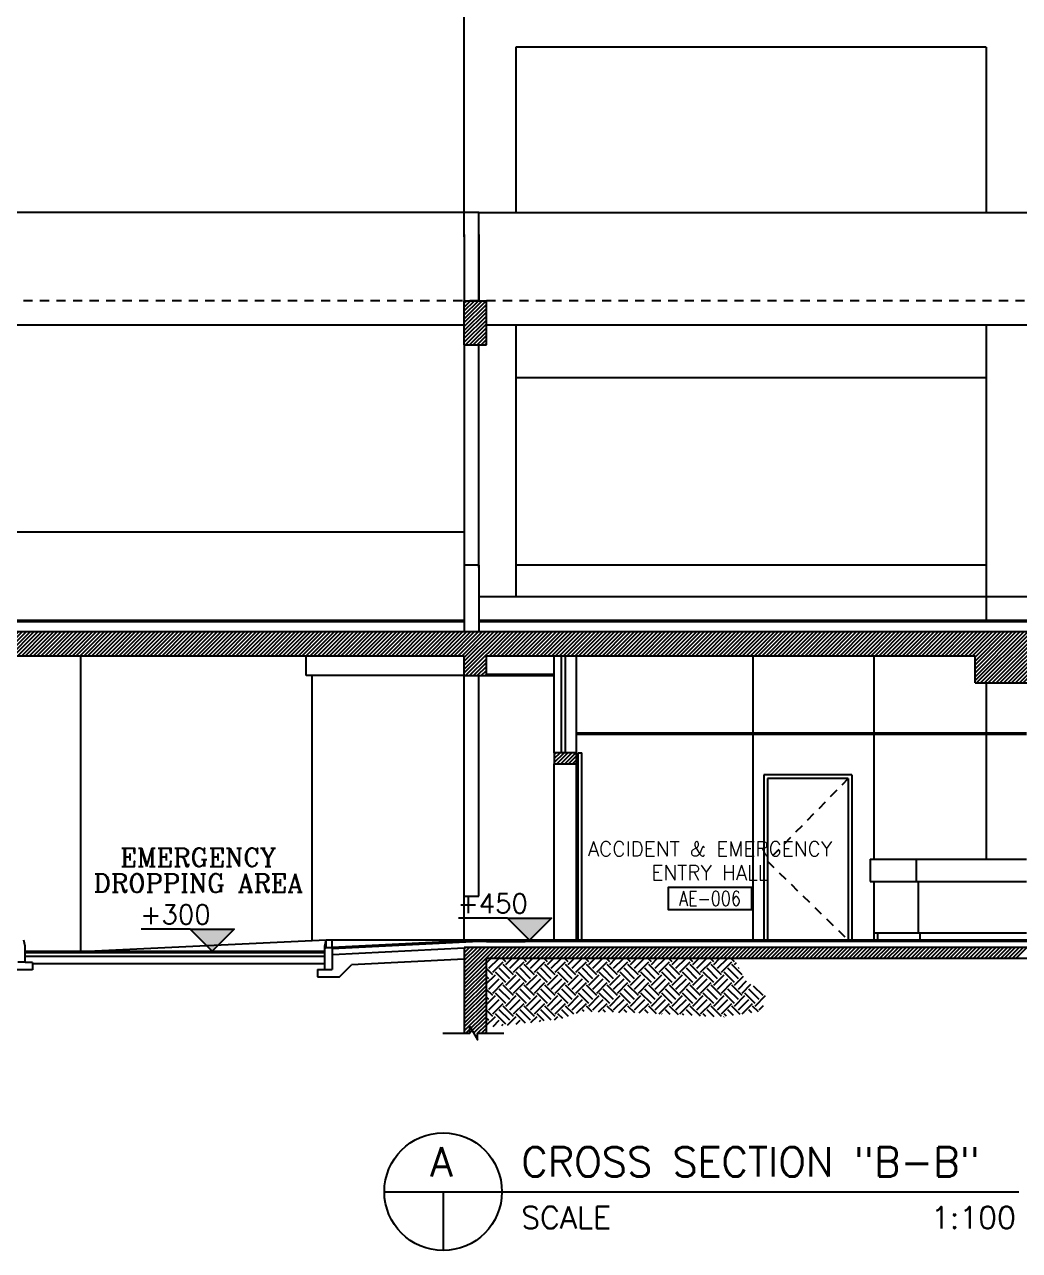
# Model space of a CAD drawing. Extents: x 417680.1 to 417774.5, y 43453.2 to 43484.7.
# Drawn here: x 417691.45 to 417704.99, y 43453.89 to 43470.57 of the extents above; entities that cross this region are included whole.
import ezdxf
from ezdxf.enums import TextEntityAlignment as Align

# ---------------------------------------------------------------- set-up
doc = ezdxf.new("R2010")
doc.units = 0
doc.header["$MEASUREMENT"] = 0
doc.linetypes.add('HIDDEN2', pattern=[0.1875, 0.125, -0.0625])
doc.layers.get('0').update_dxf_attribs({"color": 4, "linetype": 'CONTINUOUS'})
for name, color, linetype in [('BORDER', 4, 'CONTINUOUS'), ('CELING', 1, 'CONTINUOUS'), ('COL', 2, 'CONTINUOUS'), ('COUNTER', 5, 'CONTINUOUS'), ('CURB', 11, 'CONTINUOUS'), ('DIM-OUT', 4, 'CONTINUOUS'), ('DOOR', 7, 'CONTINUOUS'), ('EL', 2, 'CONTINUOUS'), ('EL-LEVS', 4, 'CONTINUOUS'), ('EL-LEVT', 4, 'CONTINUOUS'), ('HAT', 11, 'CONTINUOUS'), ('Hatch', 11, 'CONTINUOUS'), ('RM-BOX', 2, 'CONTINUOUS'), ('RM-NAME', 2, 'CONTINUOUS'), ('RM-NO', 2, 'CONTINUOUS'), ('STR', 4, 'CONTINUOUS'), ('TITLE', 1, 'CONTINUOUS'), ('WALL', 2, 'CONTINUOUS')]:
    doc.layers.add(name, color=color, linetype=linetype)
doc.styles.add('ROMANC', font='romanc', dxfattribs={"height": 0.1})
doc.styles.add('ROMANS', font='ROMANS.shx', dxfattribs={"width": 0.6})
doc.styles.add('S', font='ROMANS.SHX')

# ---------------------------------------------------------------- blocks, each defined once
blk = doc.blocks.new('*X17')
at = {"color": 0}
for p, q in [((-279331, 229256), (-279199, 229387)), ((-279331, 229309), (-279253, 229387)), ((-279331, 229362), (-279306, 229387)), ((-279296, 229237), (-279146, 229387)), ((-279243, 229237), (-279093, 229387)), ((-279190, 229237), (-279040, 229387)), ((-279137, 229237), (-279031, 229343)), ((-279084, 229237), (-279031, 229290)), ((-279031, 229237), (-279031, 229237))]:
    blk.add_line(p, q, dxfattribs=at)
blk = doc.blocks.new('*X23')
at = {"color": 0}
for p, q in [((-280556, 226493), (-280112, 226937)), ((-280556, 226546), (-280165, 226937)), ((-280556, 226599), (-280218, 226937)), ((-280556, 226652), (-280271, 226937)), ((-280556, 226705), (-280324, 226937)), ((-280556, 226758), (-280377, 226937)), ((-280556, 226811), (-280430, 226937)), ((-280556, 226864), (-280483, 226937)), ((-280556, 226917), (-280536, 226937)), ((-280208, 226787), (-280058, 226937)), ((-280155, 226787), (-280005, 226937)), ((-280102, 226787), (-279952, 226937)), ((-280049, 226787), (-279899, 226937)), ((-279996, 226787), (-279846, 226937)), ((-279943, 226787), (-279793, 226937)), ((-279890, 226787), (-279740, 226937)), ((-279837, 226787), (-279687, 226937)), ((-279784, 226787), (-279634, 226937)), ((-279731, 226787), (-279581, 226937)), ((-279678, 226787), (-279528, 226937)), ((-279625, 226787), (-279475, 226937)), ((-279572, 226787), (-279422, 226937)), ((-279519, 226787), (-279369, 226937)), ((-279466, 226787), (-279316, 226937)), ((-279413, 226787), (-279263, 226937)), ((-279360, 226787), (-279210, 226937)), ((-279307, 226787), (-279157, 226937)), ((-279254, 226787), (-279104, 226937)), ((-279201, 226787), (-279051, 226937)), ((-279148, 226787), (-278998, 226937)), ((-279095, 226787), (-278945, 226937)), ((-279042, 226787), (-278892, 226937)), ((-278989, 226787), (-278839, 226937)), ((-278936, 226787), (-278786, 226937)), ((-278883, 226787), (-278733, 226937)), ((-278830, 226787), (-278680, 226937)), ((-278777, 226787), (-278627, 226937)), ((-278724, 226787), (-278574, 226937)), ((-278671, 226787), (-278521, 226937)), ((-278617, 226787), (-278467, 226937)), ((-278564, 226787), (-278414, 226937)), ((-278511, 226787), (-278361, 226937)), ((-278458, 226787), (-278308, 226937)), ((-278405, 226787), (-278255, 226937)), ((-278352, 226787), (-278202, 226937)), ((-278299, 226787), (-278149, 226937)), ((-278246, 226787), (-278096, 226937)), ((-278193, 226787), (-278043, 226937)), ((-278140, 226787), (-277990, 226937)), ((-278087, 226787), (-277937, 226937)), ((-278034, 226787), (-277884, 226937)), ((-277981, 226787), (-277831, 226937)), ((-277928, 226787), (-277778, 226937)), ((-277875, 226787), (-277725, 226937)), ((-277822, 226787), (-277672, 226937)), ((-277769, 226787), (-277619, 226937)), ((-277716, 226787), (-277566, 226937)), ((-277663, 226787), (-277513, 226937)), ((-277610, 226787), (-277460, 226937)), ((-277557, 226787), (-277407, 226937)), ((-277504, 226787), (-277354, 226937)), ((-277451, 226787), (-277301, 226937)), ((-277398, 226787), (-277248, 226937)), ((-277345, 226787), (-277195, 226937)), ((-277292, 226787), (-277142, 226937)), ((-277239, 226787), (-277089, 226937)), ((-277186, 226787), (-277036, 226937)), ((-277133, 226787), (-276983, 226937)), ((-277080, 226787), (-276930, 226937)), ((-277027, 226787), (-276877, 226937)), ((-276973, 226787), (-276823, 226937)), ((-276920, 226787), (-276770, 226937)), ((-276867, 226787), (-276717, 226937)), ((-276814, 226787), (-276664, 226937)), ((-276761, 226787), (-276611, 226937)), ((-276708, 226787), (-276558, 226937)), ((-276655, 226787), (-276505, 226937)), ((-276602, 226787), (-276452, 226937)), ((-276549, 226787), (-276399, 226937)), ((-276496, 226787), (-276346, 226937)), ((-276443, 226787), (-276293, 226937)), ((-276390, 226787), (-276240, 226937)), ((-276337, 226787), (-276187, 226937)), ((-276284, 226787), (-276134, 226937)), ((-276231, 226787), (-276081, 226937)), ((-276178, 226787), (-276028, 226937)), ((-276125, 226787), (-275975, 226937)), ((-276072, 226787), (-275922, 226937)), ((-276019, 226787), (-275869, 226937)), ((-275966, 226787), (-275816, 226937)), ((-275913, 226787), (-275763, 226937)), ((-275860, 226787), (-275710, 226937)), ((-275807, 226787), (-275657, 226937)), ((-275754, 226787), (-275604, 226937)), ((-275701, 226787), (-275551, 226937)), ((-275648, 226787), (-275498, 226937)), ((-275595, 226787), (-275445, 226937)), ((-275542, 226787), (-275392, 226937)), ((-275489, 226787), (-275339, 226937)), ((-275436, 226787), (-275286, 226937)), ((-275382, 226787), (-275232, 226937)), ((-275329, 226787), (-275179, 226937)), ((-275276, 226787), (-275126, 226937)), ((-275223, 226787), (-275073, 226937)), ((-275170, 226787), (-275020, 226937)), ((-275117, 226787), (-274967, 226937)), ((-275064, 226787), (-274914, 226937)), ((-275011, 226787), (-274861, 226937)), ((-274958, 226787), (-274808, 226937)), ((-274905, 226787), (-274755, 226937)), ((-274852, 226787), (-274702, 226937)), ((-274799, 226787), (-274649, 226937)), ((-274746, 226787), (-274596, 226937)), ((-274693, 226787), (-274543, 226937)), ((-274640, 226787), (-274490, 226937)), ((-274587, 226787), (-274437, 226937)), ((-274534, 226787), (-274384, 226937)), ((-274481, 226787), (-274331, 226937)), ((-274428, 226787), (-274278, 226937)), ((-274375, 226787), (-274225, 226937)), ((-274322, 226787), (-274172, 226937)), ((-274269, 226787), (-274119, 226937)), ((-274216, 226787), (-274066, 226937)), ((-274163, 226787), (-274013, 226937)), ((-274110, 226787), (-273960, 226937)), ((-274057, 226787), (-273907, 226937)), ((-274004, 226787), (-273854, 226937)), ((-273951, 226787), (-273801, 226937)), ((-273898, 226787), (-273748, 226937)), ((-273845, 226787), (-273695, 226937)), ((-273791, 226787), (-273641, 226937)), ((-273738, 226787), (-273588, 226937)), ((-273685, 226787), (-273535, 226937)), ((-273632, 226787), (-273482, 226937)), ((-273579, 226787), (-273429, 226937)), ((-273526, 226787), (-273376, 226937)), ((-273473, 226787), (-273323, 226937)), ((-273420, 226787), (-273270, 226937)), ((-273367, 226787), (-273217, 226937)), ((-273314, 226787), (-273164, 226937)), ((-273261, 226787), (-273111, 226937)), ((-273208, 226787), (-273058, 226937)), ((-273155, 226787), (-273005, 226937)), ((-273102, 226787), (-272952, 226937)), ((-273049, 226787), (-272899, 226937)), ((-280556, 226440), (-280256, 226740)), ((-280556, 226387), (-280256, 226687)), ((-280556, 226334), (-280256, 226634)), ((-280556, 226281), (-280256, 226581)), ((-280556, 226228), (-280256, 226528)), ((-280556, 226174), (-280256, 226474)), ((-280556, 226121), (-280256, 226421)), ((-280556, 226068), (-280256, 226368)), ((-280556, 226015), (-280256, 226315)), ((-280556, 225962), (-280256, 226262)), ((-280556, 225909), (-280256, 226209)), ((-280556, 225856), (-280256, 226156)), ((-280556, 225803), (-280256, 226103)), ((-280536, 225770), (-280256, 226050)), ((-280483, 225770), (-280256, 225997)), ((-280430, 225770), (-280256, 225944)), ((-280377, 225770), (-280256, 225891)), ((-280324, 225770), (-280256, 225838)), ((-280271, 225770), (-280256, 225785))]:
    blk.add_line(p, q, dxfattribs=at)
blk = doc.blocks.new('*X7')
at = {"color": 0}
for p, q in [((199.93, 286.91), (200.56, 287.53)), ((200.29, 286.2), (201.62, 287.53)), ((200.82, 285.67), (202.23, 287.09)), ((202.59, 287.09), (202.14, 287.53)), ((202.59, 286.73), (203.39, 287.53)), ((203.12, 286.2), (204.45, 287.53)), ((203.65, 285.67), (205.06, 287.09)), ((205.41, 287.09), (204.97, 287.53)), ((205.41, 286.73), (206.22, 287.53)), ((205.94, 286.2), (207.28, 287.53)), ((206.48, 285.67), (207.89, 287.09)), ((208.24, 287.09), (207.79, 287.53)), ((208.24, 286.73), (209.05, 287.53)), ((208.77, 286.2), (210.11, 287.53)), ((209.3, 285.67), (210.72, 287.09)), ((211.07, 287.09), (210.62, 287.53)), ((211.07, 286.73), (211.87, 287.53)), ((211.6, 286.2), (212.93, 287.53)), ((212.13, 285.67), (213.55, 287.09)), ((213.9, 287.09), (213.45, 287.53)), ((213.9, 286.73), (214.7, 287.53)), ((214.43, 286.2), (215.76, 287.53)), ((214.96, 285.67), (216.37, 287.09)), ((216.73, 287.09), (216.28, 287.53)), ((216.73, 286.73), (217.53, 287.53)), ((217.26, 286.2), (218.59, 287.53)), ((217.79, 285.67), (219.2, 287.09)), ((219.56, 287.09), (219.11, 287.53)), ((219.56, 286.73), (220.36, 287.53)), ((220.09, 286.2), (221.42, 287.53)), ((220.62, 285.67), (222.03, 287.09)), ((222.39, 287.09), (221.94, 287.53)), ((222.39, 286.73), (223.19, 287.53)), ((222.92, 286.2), (224.25, 287.53)), ((223.45, 285.67), (224.86, 287.09)), ((225.21, 287.09), (224.76, 287.53)), ((225.21, 286.73), (226.02, 287.53)), ((225.74, 286.2), (227.08, 287.53)), ((226.27, 285.67), (227.69, 287.09)), ((228.04, 287.09), (227.59, 287.53)), ((228.04, 286.73), (228.84, 287.53)), ((228.57, 286.2), (229.9, 287.53)), ((229.1, 285.67), (230.52, 287.09)), ((230.87, 287.09), (230.42, 287.53)), ((230.87, 286.73), (231.67, 287.53)), ((231.4, 286.2), (232.73, 287.53)), ((231.93, 285.67), (233.35, 287.09)), ((233.7, 287.09), (233.25, 287.53)), ((233.7, 286.73), (233.97, 287.01)), ((200.82, 285.32), (199.93, 286.2)), ((199.93, 284.08), (201.17, 285.32)), ((202.59, 284.26), (201.17, 285.67)), ((203.12, 284.79), (201.7, 286.2)), ((203.65, 285.32), (202.23, 286.73)), ((202.59, 283.9), (204, 285.32)), ((205.41, 284.26), (204, 285.67)), ((205.94, 284.79), (204.53, 286.2)), ((206.48, 285.32), (205.06, 286.73)), ((205.41, 283.9), (206.83, 285.32)), ((208.24, 284.26), (206.83, 285.67)), ((208.77, 284.79), (207.36, 286.2)), ((209.3, 285.32), (207.89, 286.73)), ((208.24, 283.9), (209.66, 285.32)), ((211.07, 284.26), (209.66, 285.67)), ((211.6, 284.79), (210.19, 286.2)), ((212.13, 285.32), (210.72, 286.73)), ((211.07, 283.9), (212.49, 285.32)), ((213.9, 284.26), (212.49, 285.67)), ((214.43, 284.79), (213.02, 286.2)), ((214.96, 285.32), (213.55, 286.73)), ((213.9, 283.9), (215.31, 285.32)), ((216.73, 284.26), (215.31, 285.67)), ((217.26, 284.79), (215.84, 286.2)), ((217.79, 285.32), (216.37, 286.73)), ((216.73, 283.9), (218.14, 285.32)), ((219.56, 284.26), (218.14, 285.67)), ((220.09, 284.79), (218.67, 286.2)), ((220.62, 285.32), (219.2, 286.73)), ((219.56, 283.9), (220.97, 285.32)), ((222.39, 284.26), (220.97, 285.67)), ((222.92, 284.79), (221.5, 286.2)), ((223.45, 285.32), (222.03, 286.73)), ((222.39, 283.9), (223.8, 285.32)), ((225.21, 284.26), (223.8, 285.67)), ((225.74, 284.79), (224.33, 286.2)), ((226.27, 285.32), (224.86, 286.73)), ((225.21, 283.9), (226.63, 285.32)), ((228.04, 284.26), (226.63, 285.67)), ((228.57, 284.79), (227.16, 286.2)), ((229.1, 285.32), (227.69, 286.73)), ((228.04, 283.9), (229.46, 285.32)), ((230.87, 284.26), (229.46, 285.67)), ((231.4, 284.79), (229.99, 286.2)), ((231.93, 285.32), (230.52, 286.73)), ((230.87, 283.9), (232.28, 285.32)), ((233.7, 284.26), (232.28, 285.67)), ((234.23, 284.79), (232.81, 286.2)), ((234.76, 285.32), (233.35, 286.73)), ((234.23, 286.2), (234.34, 286.31)), ((200.29, 284.79), (199.93, 285.14)), ((200.29, 283.37), (201.7, 284.79)), ((200.82, 282.84), (202.23, 284.26)), ((203.65, 282.49), (202.23, 283.9)), ((203.12, 283.37), (204.53, 284.79)), ((203.65, 282.84), (205.06, 284.26)), ((206.48, 282.49), (205.06, 283.9)), ((205.94, 283.37), (207.36, 284.79)), ((206.48, 282.84), (207.89, 284.26)), ((209.3, 282.49), (207.89, 283.9)), ((208.77, 283.37), (210.19, 284.79)), ((209.3, 282.84), (210.72, 284.26)), ((212.13, 282.49), (210.72, 283.9)), ((211.6, 283.37), (213.02, 284.79)), ((212.13, 282.84), (213.55, 284.26)), ((214.96, 282.49), (213.55, 283.9)), ((214.43, 283.37), (215.84, 284.79)), ((214.96, 282.84), (216.37, 284.26)), ((217.79, 282.49), (216.37, 283.9)), ((217.26, 283.37), (218.67, 284.79)), ((217.79, 282.84), (219.2, 284.26)), ((220.62, 282.49), (219.2, 283.9)), ((220.09, 283.37), (221.5, 284.79)), ((220.62, 282.84), (222.03, 284.26)), ((223.45, 282.49), (222.03, 283.9)), ((222.92, 283.37), (224.33, 284.79)), ((223.45, 282.84), (224.86, 284.26)), ((226.27, 282.49), (224.86, 283.9)), ((225.74, 283.37), (227.16, 284.79)), ((226.27, 282.84), (227.69, 284.26)), ((229.1, 282.49), (227.69, 283.9)), ((228.57, 283.37), (229.99, 284.79)), ((229.1, 282.84), (230.52, 284.26)), ((231.93, 282.49), (230.52, 283.9)), ((231.4, 283.37), (232.81, 284.79)), ((231.93, 282.84), (233.35, 284.26)), ((234.76, 282.49), (233.35, 283.9)), ((233.7, 283.9), (234.94, 285.14)), ((234.23, 283.37), (235.34, 284.48)), ((234.76, 282.84), (235.95, 284.03)), ((237.59, 282.49), (236.31, 283.76)), ((200.82, 282.49), (199.93, 283.37)), ((199.93, 281.25), (201.17, 282.49)), ((200.29, 281.96), (199.93, 282.31)), ((200.29, 280.54), (201.7, 281.96)), ((202.59, 281.43), (201.17, 282.84)), ((203.12, 281.96), (201.7, 283.37)), ((202.59, 281.07), (204, 282.49)), ((203.12, 280.54), (204.53, 281.96)), ((205.41, 281.43), (204, 282.84)), ((205.94, 281.96), (204.53, 283.37)), ((205.41, 281.07), (206.83, 282.49)), ((205.94, 280.54), (207.36, 281.96)), ((208.24, 281.43), (206.83, 282.84)), ((208.77, 281.96), (207.36, 283.37)), ((208.24, 281.07), (209.66, 282.49)), ((208.77, 280.54), (210.19, 281.96)), ((211.07, 281.43), (209.66, 282.84)), ((211.6, 281.96), (210.19, 283.37)), ((211.07, 281.07), (212.49, 282.49)), ((211.6, 280.54), (213.02, 281.96)), ((213.9, 281.43), (212.49, 282.84)), ((214.43, 281.96), (213.02, 283.37)), ((213.9, 281.07), (215.31, 282.49)), ((214.43, 280.54), (215.84, 281.96)), ((216.73, 281.43), (215.31, 282.84)), ((217.26, 281.96), (215.84, 283.37)), ((216.73, 281.07), (218.14, 282.49)), ((217.26, 280.54), (218.67, 281.96)), ((219.56, 281.43), (218.14, 282.84)), ((220.09, 281.96), (218.67, 283.37)), ((219.56, 281.07), (220.97, 282.49)), ((220.09, 280.54), (221.5, 281.96)), ((222.39, 281.43), (220.97, 282.84)), ((222.92, 281.96), (221.5, 283.37)), ((222.39, 281.07), (223.8, 282.49)), ((222.92, 280.54), (224.33, 281.96)), ((225.21, 281.43), (223.8, 282.84)), ((225.74, 281.96), (224.33, 283.37)), ((225.21, 281.07), (226.63, 282.49)), ((225.74, 280.54), (227.16, 281.96)), ((228.04, 281.43), (226.63, 282.84)), ((228.57, 281.96), (227.16, 283.37)), ((228.04, 281.07), (229.46, 282.49)), ((228.57, 280.54), (229.99, 281.96)), ((230.87, 281.43), (229.46, 282.84)), ((231.4, 281.96), (229.99, 283.37)), ((230.87, 281.07), (232.28, 282.49)), ((231.4, 280.54), (232.81, 281.96)), ((233.7, 281.43), (232.28, 282.84)), ((234.23, 281.96), (232.81, 283.37)), ((233.7, 281.07), (235.11, 282.49)), ((234.23, 280.54), (235.64, 281.96)), ((236.53, 281.43), (235.11, 282.84)), ((237.06, 281.96), (235.64, 283.37)), ((236.53, 281.07), (237.94, 282.49)), ((200.82, 279.66), (199.93, 280.55)), ((200.82, 280.01), (202.23, 281.43)), ((203.12, 279.13), (201.7, 280.54)), ((203.65, 279.66), (202.23, 281.07)), ((203.65, 280.01), (205.06, 281.43)), ((205.94, 279.13), (204.53, 280.54)), ((206.48, 279.66), (205.06, 281.07)), ((206.48, 280.01), (207.89, 281.43)), ((208.75, 279.15), (207.36, 280.54)), ((209.3, 279.66), (207.89, 281.07)), ((209.3, 280.01), (210.72, 281.43)), ((211.1, 279.63), (210.19, 280.54)), ((211.85, 279.95), (210.72, 281.07)), ((212.22, 280.1), (213.55, 281.43)), ((213.25, 280.31), (213.02, 280.54)), ((214.34, 280.28), (213.55, 281.07)), ((215.21, 280.26), (216.37, 281.43)), ((216.15, 280.24), (215.84, 280.54)), ((217.23, 280.22), (216.37, 281.07)), ((217.97, 280.2), (219.2, 281.43)), ((219.04, 280.17), (218.67, 280.54)), ((220.13, 280.15), (219.2, 281.07)), ((220.74, 280.13), (222.03, 281.43)), ((221.97, 280.08), (221.5, 280.54)), ((223.09, 280.02), (222.03, 281.07)), ((223.45, 280.01), (224.86, 281.43)), ((224.96, 279.92), (224.33, 280.54)), ((226.08, 279.86), (224.86, 281.07)), ((226.27, 280.01), (227.69, 281.43)), ((227.95, 279.76), (227.16, 280.54)), ((229.07, 279.7), (227.69, 281.07)), ((229.1, 280.01), (230.52, 281.43)), ((230.93, 279.6), (229.99, 280.54)), ((231.93, 279.66), (230.52, 281.07)), ((231.93, 280.01), (233.35, 281.43)), ((233.56, 279.8), (232.81, 280.54)), ((234.49, 279.93), (233.35, 281.07)), ((234.76, 280.01), (236.17, 281.43)), ((236.05, 280.14), (235.64, 280.54)), ((236.98, 280.27), (236.17, 281.07)), ((237.06, 280.54), (237.65, 281.14)), ((199.93, 278.42), (201.17, 279.66)), ((200.29, 279.13), (199.93, 279.48)), ((200.86, 278.29), (201.7, 279.13)), ((202.59, 278.6), (201.17, 280.01)), ((202.03, 278.4), (202.23, 278.6)), ((202.81, 278.47), (204, 279.66)), ((203.98, 278.58), (204.53, 279.13)), ((205.28, 278.73), (204, 280.01)), ((205.99, 278.82), (206.83, 279.66)), ((207.8, 279.04), (206.83, 280.01)), ((207.19, 278.97), (207.36, 279.13)), ((209.21, 279.21), (209.66, 279.66)), ((210.33, 279.35), (209.66, 280.01)), ((223.84, 279.98), (223.8, 280.01)), ((226.83, 279.82), (226.63, 280.01)), ((229.81, 279.66), (229.46, 280.01)), ((232.24, 279.61), (232.28, 279.66)), ((232.63, 279.67), (232.28, 280.01)), ((235.12, 280.01), (235.11, 280.01))]:
    blk.add_line(p, q, dxfattribs=at)
blk = doc.blocks.new('EL-LEV1')
at = {"layer": 'EL-LEVS'}
blk.add_lwpolyline([(0, 0), (300, 300), (-300, 300)], close=True, dxfattribs=at)
blk.add_solid([(-300, 300), (300, 300), (0, 0)], dxfattribs=at)
at = {"layer": 'EL-LEVT', "style": 'S'}
for tag, p in [('+0000', (534, 369)), ('ELEVATION', (2089, 369))]:
    blk.add_attdef(tag, p, '', height=260, dxfattribs=at)
blk = doc.blocks.new('RM1')
at = {"layer": 'RM-BOX'}
blk.add_lwpolyline([(570, -200), (-570, -200), (-570, -500), (570, -500)], close=True, dxfattribs=at)
at = {"layer": 'RM-NAME', "style": 'ROMANS'}
for tag, p in [('ROOMNAME1', (0, 324)), ('ROOMNAME2', (0, 0))]:
    blk.add_attdef(tag, text='', height=200, dxfattribs=at).set_placement(p, align=Align.MIDDLE)
at = {"layer": 'RM-NO', "style": 'ROMANS', "width": 0.8}
blk.add_attdef('ROOMNO', text='', height=200, dxfattribs=at).set_placement((0, -350), align=Align.MIDDLE)

msp = doc.modelspace()

# ---------------------------------------------------------------- hatches: boundary and pattern name
at = {"layer": 'HAT'}
h = msp.add_hatch(dxfattribs=at)
h.set_pattern_fill('ANSI31', color=256, scale=0.3, style=0)
h.set_pattern_definition([(45, (0, 0), (-0.0265165042945, 0.0265165042945), [])])
h.paths.add_polyline_path([(417697.4356, 43466.208), (417697.7356, 43466.208), (417697.7356, 43466.808), (417697.4356, 43466.808)])
h = msp.add_hatch(dxfattribs=at)
h.set_pattern_fill('ANSI31', color=256, scale=0.3, style=0)
h.set_pattern_definition([(45, (417677.583204, 43345.423674), (-0.026516504, 0.026516504), [])])
h.paths.add_polyline_path([(417690.4106, 43462.308), (417715.6856, 43462.308), (417715.6856, 43462.778), (417715.8356, 43462.778), (417715.8356, 43461.978), (417712.5856, 43461.978), (417712.5856, 43461.608), (417711.5856, 43461.608), (417711.5856, 43461.978), (417705.3856, 43461.978), (417705.3856, 43461.608), (417704.3856, 43461.608), (417704.3856, 43461.978), (417697.7356, 43461.978), (417697.7356, 43461.708), (417697.4356, 43461.708), (417697.4356, 43461.978), (417690.5606, 43461.978), (417690.5606, 43461.708), (417690.4106, 43461.708)])

# ---------------------------------------------------------------- linework, layer by layer
for p, q in [((417697.4356, 43468.008), (417690.5606, 43468.008)), ((417697.6356, 43468.008), (417705.1856, 43468.008)), ((417701.3606, 43461.978), (417701.3606, 43458.108)), ((417703.0106, 43461.978), (417703.0106, 43459.208)), ((417697.4356, 43458.108), (417697.4356, 43461.708)), ((417697.6356, 43458.708), (417697.6356, 43461.708)), ((417704.5356, 43461.608), (417704.5356, 43459.208)), ((417698.6606, 43458.108), (417698.6606, 43460.508)), ((417698.9606, 43458.108), (417698.9606, 43460.508))]:
    msp.add_line(p, q)
at = {"layer": 'BORDER'}
msp.add_line((417697.1477, 43454.6853), (417697.1477, 43453.8853), dxfattribs=at)
at = {"layer": 'CELING', "color": 5}
for p, q in [((417705.0856, 43460.923), (417698.9606, 43460.923)), ((417705.0856, 43460.908), (417698.9606, 43460.908))]:
    msp.add_line(p, q, dxfattribs=at)
at = {"layer": 'COL', "color": 6}
for p, q in [((417697.4356, 43466.208), (417697.4356, 43466.808)), ((417697.4356, 43466.808), (417697.7356, 43466.808)), ((417697.7356, 43466.208), (417697.7356, 43466.808)), ((417697.4356, 43466.208), (417697.7356, 43466.208)), ((417697.4356, 43463.208), (417697.4356, 43462.308)), ((417697.6356, 43463.208), (417697.6356, 43462.308)), ((417690.4106, 43462.308), (417715.6856, 43462.308)), ((417690.5606, 43461.978), (417697.4356, 43461.978)), ((417697.4356, 43461.708), (417697.4356, 43461.978)), ((417697.7356, 43461.978), (417704.3856, 43461.978)), ((417697.7356, 43461.708), (417697.7356, 43461.978)), ((417698.6606, 43460.658), (417698.6606, 43461.978)), ((417698.9606, 43460.658), (417698.9606, 43461.978)), ((417704.3856, 43461.608), (417704.3856, 43461.978)), ((417697.4356, 43461.708), (417697.7356, 43461.708)), ((417704.3856, 43461.608), (417705.3856, 43461.608)), ((417722.9056, 43458.008), (417697.4356, 43458.008)), ((417697.4356, 43458.008), (417697.4356, 43456.841)), ((417722.9056, 43457.858), (417697.7356, 43457.858)), ((417697.7356, 43456.841), (417697.7356, 43457.858))]:
    msp.add_line(p, q, dxfattribs=at)
msp.add_lwpolyline([(417698.6606, 43460.658), (417698.6606, 43460.508), (417698.9606, 43460.508), (417698.9606, 43460.658)], close=True, dxfattribs=at)
at = {"layer": 'COL', "color": 1}
msp.add_lwpolyline([(417697.1414, 43456.841), (417697.5117, 43456.841), (417697.5117, 43456.931), (417697.6156, 43456.751), (417697.6156, 43456.841), (417697.9742, 43456.841)], dxfattribs=at)
at = {"layer": 'COUNTER'}
for p, q in [((417702.9606, 43459.208), (417705.0856, 43459.208)), ((417702.9606, 43459.208), (417702.9606, 43458.908)), ((417703.5856, 43459.208), (417703.5856, 43458.908)), ((417702.9606, 43458.908), (417705.0856, 43458.908)), ((417703.0106, 43458.908), (417703.0106, 43458.208)), ((417703.6106, 43458.908), (417703.6106, 43458.208)), ((417703.0106, 43458.208), (417705.0856, 43458.208)), ((417703.0106, 43458.208), (417703.0106, 43458.108)), ((417703.0606, 43458.208), (417703.0606, 43458.108)), ((417703.6356, 43458.208), (417703.6356, 43458.108))]:
    msp.add_line(p, q, dxfattribs=at)
at = {"layer": 'CURB', "color": 1}
msp.add_line((417691.4606, 43457.988), (417691.4606, 43458.028), dxfattribs=at)
at = {"layer": 'CURB', "color": 4}
for p, q in [((417691.4606, 43457.808), (417691.4606, 43458.028)), ((417695.5356, 43457.708), (417695.5356, 43457.988)), ((417695.6356, 43458.008), (417695.6356, 43457.708))]:
    msp.add_line(p, q, dxfattribs=at)
at = {"layer": 'DIM-OUT', "linetype": 'HIDDEN2'}
msp.add_line((417705.2856, 43466.808), (417689.0923, 43466.808), dxfattribs=at)
at = {"layer": 'DOOR'}
for p, q in [((417698.7606, 43460.658), (417698.7606, 43461.978)), ((417698.8106, 43460.658), (417698.8106, 43461.978)), ((417698.9856, 43460.658), (417699.0356, 43460.658)), ((417698.9856, 43458.108), (417698.9856, 43460.658)), ((417699.0356, 43458.108), (417699.0356, 43460.658)), ((417702.7106, 43460.358), (417701.5106, 43460.358)), ((417702.7106, 43460.358), (417701.5106, 43460.358)), ((417701.5106, 43460.358), (417701.5106, 43458.108)), ((417702.6606, 43460.308), (417701.5606, 43460.308)), ((417701.5606, 43460.308), (417701.5606, 43458.108)), ((417702.6606, 43460.308), (417702.6606, 43458.108)), ((417702.7106, 43460.358), (417702.7106, 43458.108))]:
    msp.add_line(p, q, dxfattribs=at)
at = {"layer": 'DOOR', "linetype": 'HIDDEN2'}
for p, q in [((417702.6606, 43460.308), (417701.5606, 43459.183)), ((417701.5606, 43459.183), (417702.6606, 43458.108))]:
    msp.add_line(p, q, dxfattribs=at)
at = {"layer": 'EL', "color": 4}
msp.add_line((417697.4356, 43467.678), (417697.4356, 43474.508), dxfattribs=at)
at = {"layer": 'EL'}
for p, q in [((417697.6356, 43466.808), (417697.6356, 43468.008)), ((417697.6356, 43467.708), (417697.6356, 43466.808)), ((417697.7356, 43466.478), (417705.1856, 43466.478)), ((417697.4356, 43466.208), (417697.4356, 43462.408)), ((417697.6356, 43463.178), (417697.6356, 43466.208))]:
    msp.add_line(p, q, dxfattribs=at)
at = {"layer": 'EL-LEVS'}
for p, q in [((417698.0223, 43458.408), (417697.3573, 43458.408)), ((417693.7047, 43458.258), (417693.0397, 43458.258))]:
    msp.add_line(p, q, dxfattribs=at)
at = {"layer": 'TITLE', "color": 6}
msp.add_line((417696.3477, 43454.6853), (417704.9832, 43454.6853), dxfattribs=at)
msp.add_circle((417697.1477, 43454.6853), 0.8, dxfattribs=at)
at = {"layer": 'WALL', "color": 11}
for p, q in [((417698.1356, 43470.258), (417698.1356, 43468.008)), ((417704.5356, 43470.258), (417698.1356, 43470.258)), ((417704.5356, 43470.258), (417704.5356, 43468.008)), ((417698.1356, 43466.478), (417698.1356, 43462.778)), ((417704.5356, 43466.478), (417704.5356, 43462.458)), ((417704.5356, 43465.758), (417698.1356, 43465.758)), ((417704.5356, 43463.208), (417698.1356, 43463.208)), ((417695.5556, 43458.108), (417692.4074, 43457.958)), ((417695.5356, 43458.028), (417695.5556, 43458.108)), ((417695.5356, 43457.988), (417695.5356, 43458.028)), ((417697.6356, 43458.108), (417695.5556, 43458.108)), ((417695.5556, 43458.008), (417695.5556, 43458.108)), ((417695.6356, 43458.008), (417695.6356, 43458.108)), ((417714.4106, 43458.108), (417697.6356, 43458.108)), ((417714.4106, 43458.088), (417697.6356, 43458.088)), ((417697.7356, 43458.108), (417698.2633, 43458.108)), ((417697.7356, 43458.088), (417698.2633, 43458.088))]:
    msp.add_line(p, q, dxfattribs=at)
at = {"layer": 'WALL'}
for p, q in [((417697.6356, 43468.008), (417697.4356, 43468.008)), ((417697.4356, 43467.708), (417697.4356, 43466.808)), ((417697.6356, 43463.208), (417697.4356, 43463.208)), ((417691.5606, 43457.8049), (417691.4606, 43457.8049)), ((417691.5606, 43457.8049), (417691.5606, 43457.7049)), ((417691.5606, 43457.7049), (417691.2606, 43457.7049)), ((417695.4356, 43457.708), (417695.5356, 43457.708)), ((417695.4356, 43457.708), (417695.4356, 43457.608)), ((417695.7356, 43457.608), (417695.8984, 43457.7708)), ((417695.4356, 43457.608), (417695.7356, 43457.608))]:
    msp.add_line(p, q, dxfattribs=at)
at = {"layer": 'WALL', "color": 4}
for p, q in [((417690.5606, 43466.478), (417697.4356, 43466.478)), ((417697.4356, 43463.658), (417690.5606, 43463.658)), ((417705.1356, 43462.778), (417697.6356, 43462.778)), ((417697.4356, 43462.458), (417690.5606, 43462.458)), ((417697.4356, 43462.438), (417690.5606, 43462.438)), ((417715.6856, 43462.458), (417697.6356, 43462.458)), ((417715.6856, 43462.438), (417697.6356, 43462.438)), ((417691.4606, 43458.028), (417691.4406, 43458.108)), ((417695.5356, 43457.988), (417695.5556, 43458.008)), ((417695.5556, 43458.008), (417695.6356, 43458.008)), ((417697.6356, 43458.108), (417695.6356, 43458.008)), ((417697.6366, 43458.088), (417695.6366, 43457.988)), ((417691.4606, 43457.808), (417691.3606, 43457.808)), ((417691.4606, 43457.958), (417695.5356, 43457.958)), ((417691.4606, 43457.938), (417695.5356, 43457.938)), ((417695.5356, 43457.708), (417695.6356, 43457.708))]:
    msp.add_line(p, q, dxfattribs=at)
at = {"layer": 'WALL', "color": 5}
for p, q in [((417692.2106, 43461.978), (417692.2106, 43457.958)), ((417695.2839, 43461.708), (417695.2839, 43461.978)), ((417697.4356, 43461.708), (417695.2839, 43461.708)), ((417695.3606, 43461.708), (417695.3606, 43458.108)), ((417697.7356, 43461.728), (417698.6606, 43461.728)), ((417697.7356, 43461.708), (417698.6606, 43461.708))]:
    msp.add_line(p, q, dxfattribs=at)
at = {"layer": 'WALL', "color": 1}
msp.add_line((417697.4356, 43458.708), (417697.6356, 43458.708), dxfattribs=at)
at = {"layer": 'WALL', "color": 2}
for p, q in [((417697.4356, 43457.9979), (417695.6406, 43457.9081)), ((417691.4606, 43457.888), (417695.5356, 43457.888)), ((417697.4356, 43457.8477), (417695.8984, 43457.7708)), ((417691.5606, 43457.788), (417695.5356, 43457.788))]:
    msp.add_line(p, q, dxfattribs=at)

# ---------------------------------------------------------------- block references
at = {"layer": 'EL-LEVS'}
ref = msp.add_blockref('EL-LEV1', (417698.3223, 43458.108), dxfattribs=dict(at, xscale=-0.0009999999892897904, yscale=0.001000000003841706, zscale=0.001))
ref.add_attrib('+0000', '+450', (417697.3428, 43458.4772), dxfattribs={"layer": 'EL-LEVT', "height": 0.26, "style": 'S'})
ref = msp.add_blockref('EL-LEV1', (417694.0047, 43457.958), dxfattribs=dict(at, xscale=-0.0009999999892897904, yscale=0.001000000003841706, zscale=0.001))
ref.add_attrib('+0000', '+300', (417693.0252, 43458.3272), dxfattribs={"layer": 'EL-LEVT', "height": 0.26, "style": 'S'})
at = {"layer": 'HAT', "xscale": 0.0009999999892897904, "yscale": 0.001000000003841706, "zscale": 0.001}
for name, p in [('*X17', (417977.9915, 43231.2709)), ('*X23', (417977.9915, 43231.0709))]:
    msp.add_blockref(name, p, dxfattribs=at)
at = {"layer": 'Hatch', "xscale": 0.09999999997671694, "yscale": 0.1000000000058208, "zscale": 0.1}
msp.add_blockref('*X7', (417677.7422, 43429.1046), dxfattribs=at)
at = {"layer": 'STR', "xscale": 0.0009999999892897904, "yscale": 0.001000000003841706, "zscale": 0.001}
msp.add_blockref('RM1', (417700.7785, 43459.0261), dxfattribs=at).add_auto_attribs({'ROOMNO': 'AE-006', 'ROOMNAME2': 'ENTRY HALL', 'ROOMNAME1': 'ACCIDENT & EMERGENCY'})

# ---------------------------------------------------------------- texts
at = {"layer": 'BORDER', "color": 2, "style": 'ROMANS'}
for s, p in [('SCALE', (417698.2107, 43454.1832)), ('1:100', (417703.7863, 43454.1832))]:
    msp.add_text(s, height=0.3, dxfattribs=at).set_placement(p)
at = {"layer": 'RM-NAME', "style": 'ROMANC'}
for s, p in [('EMERGENCY', (417693.8158, 43459.2345)), ('DROPPING AREA', (417693.8158, 43458.8845))]:
    msp.add_text(s, height=0.25, dxfattribs=at).set_placement(p, align=Align.MIDDLE)
at = {"layer": 'TITLE', "color": 6, "style": 'ROMANS'}
for s, p in [('A', (417696.9719, 43454.8916)), ('CROSS SECTION "B-B"', (417698.2107, 43454.8916))]:
    msp.add_text(s, height=0.4, dxfattribs=at).set_placement(p)

doc.saveas('drawing.dxf')
